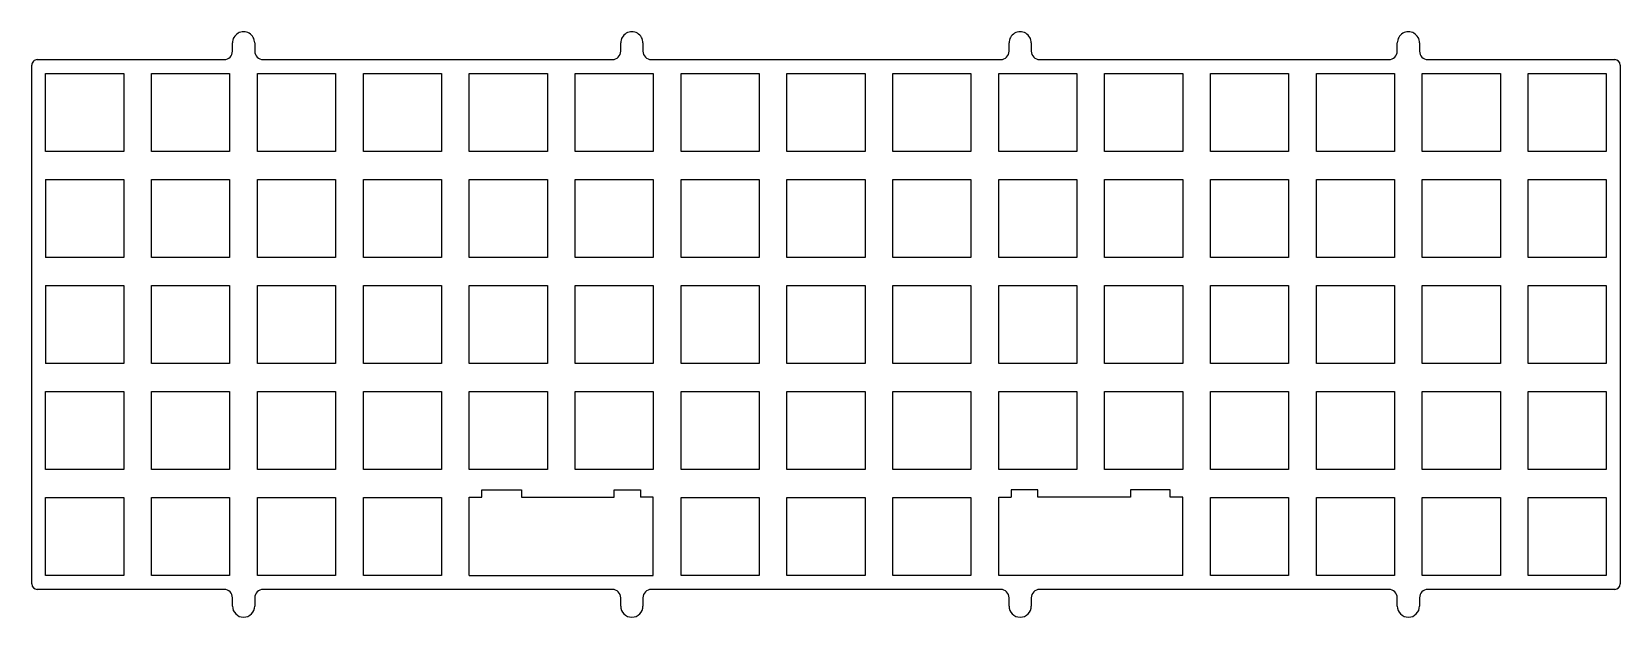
# Model space of a CAD drawing. Extents: x -8 to 278, y -148 to -43.
import ezdxf

# ---------------------------------------------------------------- set-up
doc = ezdxf.new("R2010")
doc.units = 0
doc.layers.add('BLACK', color=7, linetype='CONTINUOUS')

msp = doc.modelspace()

# ---------------------------------------------------------------- linework, layer by layer
at = {"layer": 'BLACK', "linetype": 'CONTINUOUS'}
for p, q in [((28.365, -46.735), (28.365, -45.235)), ((32.365, -45.235), (32.365, -46.735)), ((98.215, -46.735), (98.215, -45.235)), ((102.215, -45.235), (102.215, -46.735)), ((168.065, -46.735), (168.065, -45.235)), ((172.065, -45.235), (172.065, -46.735)), ((237.915, -46.735), (237.915, -45.235)), ((241.915, -45.235), (241.915, -46.735)), ((-6.734996, -48.234997), (26.865, -48.234997)), ((33.865, -48.234997), (96.715, -48.234997)), ((103.715, -48.234997), (166.565, -48.234997)), ((173.565, -48.234997), (236.415, -48.234997)), ((243.415, -48.234997), (277.015, -48.234997)), ((-7.735, -142.485), (-7.735, -49.235001)), ((-5.239088, -50.733473), (8.810287, -50.733473)), ((-5.239088, -64.782848), (-5.239088, -50.733473)), ((8.810287, -50.733473), (8.810287, -64.782848)), ((13.811051, -50.733532), (27.860426, -50.733532)), ((13.811051, -64.782907), (13.811051, -50.733532)), ((27.860426, -50.733532), (27.860426, -64.782907)), ((32.86119, -64.782966), (32.86119, -50.733591)), ((32.86119, -50.733591), (46.910565, -50.733591)), ((46.910565, -50.733591), (46.910565, -64.782966)), ((51.911329, -50.73365), (65.960704, -50.73365)), ((51.911329, -64.783025), (51.911329, -50.73365)), ((65.960704, -50.73365), (65.960704, -64.783025)), ((70.961468, -50.733709), (85.010843, -50.733709)), ((70.961468, -64.783084), (70.961468, -50.733709)), ((85.010843, -50.733709), (85.010843, -64.783084)), ((90.011607, -50.733768), (104.060982, -50.733768)), ((90.011607, -64.783143), (90.011607, -50.733768)), ((104.060982, -50.733768), (104.060982, -64.783143)), ((109.061746, -50.733827), (123.111121, -50.733827)), ((109.061746, -64.783202), (109.061746, -50.733827)), ((123.111121, -50.733827), (123.111121, -64.783202)), ((128.111885, -50.733886), (142.16126, -50.733886)), ((128.111885, -64.783261), (128.111885, -50.733886)), ((142.16126, -50.733886), (142.16126, -64.783261)), ((147.162024, -64.78332), (147.162024, -50.733945)), ((147.162024, -50.733945), (161.211399, -50.733945)), ((161.211399, -50.733945), (161.211399, -64.78332)), ((166.211396, -50.733591), (180.260771, -50.733591)), ((166.211396, -64.782966), (166.211396, -50.733591)), ((180.260771, -50.733591), (180.260771, -64.782966)), ((185.261535, -64.782907), (185.261535, -50.733532)), ((185.261535, -50.733532), (199.31091, -50.733532)), ((199.31091, -50.733532), (199.31091, -64.782907)), ((204.311674, -64.782848), (204.311674, -50.733473)), ((204.311674, -50.733473), (218.361049, -50.733473)), ((218.361049, -50.733473), (218.361049, -64.782848)), ((223.361813, -64.782789), (223.361813, -50.733414)), ((223.361813, -50.733414), (237.411188, -50.733414)), ((237.411188, -50.733414), (237.411188, -64.782789)), ((242.411952, -50.733355), (256.461327, -50.733355)), ((242.411952, -64.78273), (242.411952, -50.733355)), ((256.461327, -50.733355), (256.461327, -64.78273)), ((261.462091, -64.782671), (261.462091, -50.733296)), ((261.462091, -50.733296), (275.511466, -50.733296)), ((275.511466, -50.733296), (275.511466, -64.782671)), ((278.015, -49.235), (278.015, -142.485)), ((8.810287, -64.782848), (-5.239088, -64.782848)), ((27.860426, -64.782907), (13.811051, -64.782907)), ((46.910565, -64.782966), (32.86119, -64.782966)), ((65.960704, -64.783025), (51.911329, -64.783025)), ((85.010843, -64.783084), (70.961468, -64.783084)), ((104.060982, -64.783143), (90.011607, -64.783143)), ((123.111121, -64.783202), (109.061746, -64.783202)), ((142.16126, -64.783261), (128.111885, -64.783261)), ((161.211399, -64.78332), (147.162024, -64.78332)), ((180.260771, -64.782966), (166.211396, -64.782966)), ((199.31091, -64.782907), (185.261535, -64.782907)), ((218.361049, -64.782848), (204.311674, -64.782848)), ((237.411188, -64.782789), (223.361813, -64.782789)), ((256.461327, -64.78273), (242.411952, -64.78273)), ((275.511466, -64.782671), (261.462091, -64.782671)), ((-5.239088, -69.783553), (8.810287, -69.783553)), ((-5.239088, -69.783553), (-5.239088, -83.832928)), ((8.810287, -69.783553), (8.810287, -83.832928)), ((13.811051, -69.783612), (27.860426, -69.783612)), ((13.811051, -83.832987), (13.811051, -69.783612)), ((27.860426, -69.783612), (27.860426, -83.832987)), ((32.86119, -69.783671), (46.910565, -69.783671)), ((32.86119, -83.833046), (32.86119, -69.783671)), ((46.910565, -69.783671), (46.910565, -83.833046)), ((51.911329, -69.78373), (65.960704, -69.78373)), ((51.911329, -83.833105), (51.911329, -69.78373)), ((65.960704, -69.78373), (65.960704, -83.833105)), ((70.961468, -83.833164), (70.961468, -69.783789)), ((70.961468, -69.783789), (85.010843, -69.783789)), ((85.010843, -69.783789), (85.010843, -83.833164)), ((90.011607, -83.833223), (90.011607, -69.783848)), ((90.011607, -69.783848), (104.060982, -69.783848)), ((104.060982, -69.783848), (104.060982, -83.833223)), ((109.061746, -83.833282), (109.061746, -69.783907)), ((109.061746, -69.783907), (123.111121, -69.783907)), ((123.111121, -69.783907), (123.111121, -83.833282)), ((128.111885, -69.783966), (142.16126, -69.783966)), ((128.111885, -83.833341), (128.111885, -69.783966)), ((142.16126, -69.783966), (142.16126, -83.833341)), ((147.162024, -69.784025), (161.211399, -69.784025)), ((147.162024, -83.8334), (147.162024, -69.784025)), ((161.211399, -69.784025), (161.211399, -83.8334)), ((166.211396, -83.833046), (166.211396, -69.783671)), ((166.211396, -69.783671), (180.260771, -69.783671)), ((180.260771, -69.783671), (180.260771, -83.833046)), ((185.261535, -83.832987), (185.261535, -69.783612)), ((185.261535, -69.783612), (199.31091, -69.783612)), ((199.31091, -69.783612), (199.31091, -83.832987)), ((204.311674, -69.783553), (218.361049, -69.783553)), ((204.311674, -83.832928), (204.311674, -69.783553)), ((218.361049, -69.783553), (218.361049, -83.832928)), ((223.361813, -69.783494), (237.411188, -69.783494)), ((223.361813, -83.832869), (223.361813, -69.783494)), ((237.411188, -69.783494), (237.411188, -83.832869)), ((242.411952, -69.783435), (256.461327, -69.783435)), ((242.411952, -83.83281), (242.411952, -69.783435)), ((256.461327, -69.783435), (256.461327, -83.83281)), ((261.462091, -83.832751), (261.462091, -69.783376)), ((261.462091, -69.783376), (275.511466, -69.783376)), ((275.511466, -69.783376), (275.511466, -83.832751)), ((8.810287, -83.832928), (-5.239088, -83.832928)), ((27.860426, -83.832987), (13.811051, -83.832987)), ((46.910565, -83.833046), (32.86119, -83.833046)), ((65.960704, -83.833105), (51.911329, -83.833105)), ((85.010843, -83.833164), (70.961468, -83.833164)), ((104.060982, -83.833223), (90.011607, -83.833223)), ((123.111121, -83.833282), (109.061746, -83.833282)), ((142.16126, -83.833341), (128.111885, -83.833341)), ((161.211399, -83.8334), (147.162024, -83.8334)), ((180.260771, -83.833046), (166.211396, -83.833046)), ((199.31091, -83.832987), (185.261535, -83.832987)), ((218.361049, -83.832928), (204.311674, -83.832928)), ((237.411188, -83.832869), (223.361813, -83.832869)), ((256.461327, -83.83281), (242.411952, -83.83281)), ((275.511466, -83.832751), (261.462091, -83.832751)), ((-5.239088, -88.833633), (-5.239088, -102.883008)), ((-5.239088, -88.833633), (8.810287, -88.833633)), ((8.810287, -88.833633), (8.810287, -102.883008)), ((13.811051, -102.883067), (13.811051, -88.833692)), ((13.811051, -88.833692), (27.860426, -88.833692)), ((27.860426, -88.833692), (27.860426, -102.883067)), ((32.86119, -88.833751), (46.910565, -88.833751)), ((32.86119, -102.883126), (32.86119, -88.833751)), ((46.910565, -88.833751), (46.910565, -102.883126)), ((51.911329, -88.83381), (65.960704, -88.83381)), ((51.911329, -102.883185), (51.911329, -88.83381)), ((65.960704, -88.83381), (65.960704, -102.883185)), ((70.961468, -88.833869), (85.010843, -88.833869)), ((70.961468, -102.883244), (70.961468, -88.833869)), ((85.010843, -88.833869), (85.010843, -102.883244)), ((90.011607, -102.883303), (90.011607, -88.833928)), ((90.011607, -88.833928), (104.060982, -88.833928)), ((104.060982, -88.833928), (104.060982, -102.883303)), ((109.061746, -102.883362), (109.061746, -88.833987)), ((109.061746, -88.833987), (123.111121, -88.833987)), ((123.111121, -88.833987), (123.111121, -102.883362)), ((128.111885, -88.834046), (142.16126, -88.834046)), ((128.111885, -102.883421), (128.111885, -88.834046)), ((142.16126, -88.834046), (142.16126, -102.883421)), ((147.162024, -102.88348), (147.162024, -88.834105)), ((147.162024, -88.834105), (161.211399, -88.834105)), ((161.211399, -88.834105), (161.211399, -102.88348)), ((166.211396, -102.883126), (166.211396, -88.833751)), ((166.211396, -88.833751), (180.260771, -88.833751)), ((180.260771, -88.833751), (180.260771, -102.883126)), ((185.261535, -102.883067), (185.261535, -88.833692)), ((185.261535, -88.833692), (199.31091, -88.833692)), ((199.31091, -88.833692), (199.31091, -102.883067)), ((204.311674, -102.883008), (204.311674, -88.833633)), ((204.311674, -88.833633), (218.361049, -88.833633)), ((218.361049, -88.833633), (218.361049, -102.883008)), ((223.361813, -88.833574), (237.411188, -88.833574)), ((223.361813, -102.882949), (223.361813, -88.833574)), ((237.411188, -88.833574), (237.411188, -102.882949)), ((242.411952, -102.88289), (242.411952, -88.833515)), ((242.411952, -88.833515), (256.461327, -88.833515)), ((256.461327, -88.833515), (256.461327, -102.88289)), ((261.462091, -102.882831), (261.462091, -88.833456)), ((261.462091, -88.833456), (275.511466, -88.833456)), ((275.511466, -88.833456), (275.511466, -102.882831)), ((8.810287, -102.883008), (-5.239088, -102.883008)), ((27.860426, -102.883067), (13.811051, -102.883067)), ((46.910565, -102.883126), (32.86119, -102.883126)), ((65.960704, -102.883185), (51.911329, -102.883185)), ((85.010843, -102.883244), (70.961468, -102.883244)), ((104.060982, -102.883303), (90.011607, -102.883303)), ((123.111121, -102.883362), (109.061746, -102.883362)), ((142.16126, -102.883421), (128.111885, -102.883421)), ((161.211399, -102.88348), (147.162024, -102.88348)), ((180.260771, -102.883126), (166.211396, -102.883126)), ((199.31091, -102.883067), (185.261535, -102.883067)), ((218.361049, -102.883008), (204.311674, -102.883008)), ((237.411188, -102.882949), (223.361813, -102.882949)), ((256.461327, -102.88289), (242.411952, -102.88289)), ((275.511466, -102.882831), (261.462091, -102.882831)), ((-5.239088, -107.883713), (8.810287, -107.883713)), ((-5.239088, -121.933088), (-5.239088, -107.883713)), ((8.810287, -107.883713), (8.810287, -121.933088)), ((13.811051, -121.933147), (13.811051, -107.883772)), ((13.811051, -107.883772), (27.860426, -107.883772)), ((27.860426, -107.883772), (27.860426, -121.933147)), ((32.86119, -107.883831), (46.910565, -107.883831)), ((32.86119, -121.933206), (32.86119, -107.883831)), ((46.910565, -107.883831), (46.910565, -121.933206)), ((51.911329, -121.933265), (51.911329, -107.88389)), ((51.911329, -107.88389), (65.960704, -107.88389)), ((65.960704, -107.88389), (65.960704, -121.933265)), ((70.961468, -107.883949), (85.010843, -107.883949)), ((70.961468, -121.933324), (70.961468, -107.883949)), ((85.010843, -107.883949), (85.010843, -121.933324)), ((90.011607, -107.884008), (104.060982, -107.884008)), ((90.011607, -121.933383), (90.011607, -107.884008)), ((104.060982, -107.884008), (104.060982, -121.933383)), ((109.061746, -107.884067), (123.111121, -107.884067)), ((109.061746, -121.933442), (109.061746, -107.884067)), ((123.111121, -107.884067), (123.111121, -121.933442)), ((128.111885, -121.933501), (128.111885, -107.884126)), ((128.111885, -107.884126), (142.16126, -107.884126)), ((142.16126, -107.884126), (142.16126, -121.933501)), ((147.162024, -107.884185), (161.211399, -107.884185)), ((147.162024, -121.93356), (147.162024, -107.884185)), ((161.211399, -107.884185), (161.211399, -121.93356)), ((166.211396, -121.933206), (166.211396, -107.883831)), ((166.211396, -107.883831), (180.260771, -107.883831)), ((180.260771, -107.883831), (180.260771, -121.933206)), ((185.261535, -121.933147), (185.261535, -107.883772)), ((185.261535, -107.883772), (199.31091, -107.883772)), ((199.31091, -107.883772), (199.31091, -121.933147)), ((204.311674, -121.933088), (204.311674, -107.883713)), ((204.311674, -107.883713), (218.361049, -107.883713)), ((218.361049, -107.883713), (218.361049, -121.933088)), ((223.361813, -121.933029), (223.361813, -107.883654)), ((223.361813, -107.883654), (237.411188, -107.883654)), ((237.411188, -107.883654), (237.411188, -121.933029)), ((242.411952, -107.883595), (256.461327, -107.883595)), ((242.411952, -121.93297), (242.411952, -107.883595)), ((256.461327, -107.883595), (256.461327, -121.93297)), ((261.462091, -107.883536), (275.511466, -107.883536)), ((261.462091, -121.932911), (261.462091, -107.883536)), ((275.511466, -107.883536), (275.511466, -121.932911)), ((8.810287, -121.933088), (-5.239088, -121.933088)), ((27.860426, -121.933147), (13.811051, -121.933147)), ((46.910565, -121.933206), (32.86119, -121.933206)), ((65.960704, -121.933265), (51.911329, -121.933265)), ((85.010843, -121.933324), (70.961468, -121.933324)), ((104.060982, -121.933383), (90.011607, -121.933383)), ((123.111121, -121.933442), (109.061746, -121.933442)), ((142.16126, -121.933501), (128.111885, -121.933501)), ((161.211399, -121.93356), (147.162024, -121.93356)), ((180.260771, -121.933206), (166.211396, -121.933206)), ((199.31091, -121.933147), (185.261535, -121.933147)), ((218.361049, -121.933088), (204.311674, -121.933088)), ((237.411188, -121.933029), (223.361813, -121.933029)), ((256.461327, -121.93297), (242.411952, -121.93297)), ((275.511466, -121.932911), (261.462091, -121.932911)), ((73.223336, -126.921187), (73.223336, -125.611109)), ((73.223336, -125.611109), (80.367525, -125.611109)), ((80.367525, -125.611109), (80.367525, -126.921158)), ((97.03685, -126.921158), (97.036361, -125.61108)), ((97.036361, -125.61108), (101.798865, -125.61108)), ((101.798865, -125.61108), (101.798865, -126.921158)), ((168.474145, -125.611168), (168.474145, -126.921246)), ((173.236649, -125.611168), (168.474145, -125.611168)), ((173.23616, -126.921246), (173.236649, -125.611168)), ((189.905485, -125.611197), (189.905485, -126.921246)), ((197.049674, -125.611197), (189.905485, -125.611197)), ((197.049674, -126.921275), (197.049674, -125.611197)), ((-5.239324, -126.933528), (8.810051, -126.933528)), ((-5.239324, -140.982903), (-5.239324, -126.933528)), ((8.810051, -126.933528), (8.810051, -140.982903)), ((13.810815, -126.933587), (27.86019, -126.933587)), ((13.810815, -140.982962), (13.810815, -126.933587)), ((27.86019, -126.933587), (27.86019, -140.982962)), ((32.860954, -140.983021), (32.860954, -126.933646)), ((32.860954, -126.933646), (46.910329, -126.933646)), ((46.910329, -126.933646), (46.910329, -140.983021)), ((51.911093, -140.98308), (51.911093, -126.933705)), ((51.911093, -126.933705), (65.960468, -126.933705)), ((65.960468, -126.933705), (65.960468, -140.98308)), ((70.961232, -140.970592), (70.961232, -126.921158)), ((70.961548, -126.921158), (73.223336, -126.921187)), ((80.367525, -126.921158), (97.03685, -126.921158)), ((104.061538, -126.921158), (101.798865, -126.921158)), ((104.061062, -140.970504), (104.061062, -126.921158)), ((109.061746, -140.983522), (109.061746, -126.934147)), ((109.061746, -126.934147), (123.111121, -126.934147)), ((123.111121, -126.934147), (123.111121, -140.983522)), ((128.111885, -140.983581), (128.111885, -126.934206)), ((128.111885, -126.934206), (142.16126, -126.934206)), ((142.16126, -126.934206), (142.16126, -140.983581)), ((147.162024, -126.934265), (161.211399, -126.934265)), ((147.162024, -140.98364), (147.162024, -126.934265)), ((161.211399, -126.934265), (161.211399, -140.98364)), ((166.211472, -126.921246), (168.474145, -126.921246)), ((166.211948, -140.970592), (166.211948, -126.921246)), ((189.905485, -126.921246), (173.23616, -126.921246)), ((199.311462, -126.921246), (197.049674, -126.921275)), ((199.311778, -140.97068), (199.311778, -126.921246)), ((204.31191, -126.933528), (218.361285, -126.933528)), ((204.31191, -140.982903), (204.31191, -126.933528)), ((218.361285, -126.933528), (218.361285, -140.982903)), ((223.362049, -126.933469), (237.411424, -126.933469)), ((223.362049, -140.982844), (223.362049, -126.933469)), ((237.411424, -126.933469), (237.411424, -140.982844)), ((242.412188, -140.982785), (242.412188, -126.93341)), ((242.412188, -126.93341), (256.461563, -126.93341)), ((256.461563, -126.93341), (256.461563, -140.982785)), ((261.462327, -140.982726), (261.462327, -126.933351)), ((261.462327, -126.933351), (275.511702, -126.933351)), ((275.511702, -126.933351), (275.511702, -140.982726)), ((8.810051, -140.982903), (-5.239324, -140.982903)), ((27.86019, -140.982962), (13.810815, -140.982962)), ((46.910329, -140.983021), (32.860954, -140.983021)), ((65.960468, -140.98308), (51.911093, -140.98308)), ((70.961548, -140.970504), (104.061062, -140.970504)), ((123.111121, -140.983522), (109.061746, -140.983522)), ((142.16126, -140.983581), (128.111885, -140.983581)), ((161.211399, -140.98364), (147.162024, -140.98364)), ((199.311462, -140.970592), (166.211948, -140.970592)), ((218.361285, -140.982903), (204.31191, -140.982903)), ((237.411424, -140.982844), (223.362049, -140.982844)), ((256.461563, -140.982785), (242.412188, -140.982785)), ((275.511702, -140.982726), (261.462327, -140.982726)), ((26.865, -143.484997), (-6.735, -143.484997)), ((28.365, -146.485), (28.365, -144.985)), ((32.365, -144.985), (32.365, -146.485)), ((96.715, -143.484997), (33.865, -143.484997)), ((98.215, -146.485), (98.215, -144.985)), ((102.215, -144.985), (102.215, -146.485)), ((166.565, -143.484997), (103.715, -143.484997)), ((168.065, -146.485), (168.065, -144.985)), ((172.065, -144.985), (172.065, -146.485)), ((236.415, -143.484997), (173.565, -143.484997)), ((237.915, -146.485), (237.915, -144.985)), ((241.915, -144.985), (241.915, -146.485)), ((277.015, -143.484997), (243.415, -143.484997))]:
    msp.add_line(p, q, dxfattribs=at)
at = {"layer": 'BLACK'}
for centre, radius, start, end in [((30.365, -45.234997), 2, -360.00008594, -179.99991406), ((100.215, -45.234997), 2, -360.00008594, -179.99991406), ((170.065, -45.234997), 2, -360.00008594, -179.99991406), ((239.915, -45.234997), 2, -360.00008594, -179.99991406), ((-6.734997, -49.235), 1.000003, -270.0000573, -179.9999427), ((26.865, -46.735), 1.5, -90, 0), ((33.865, -46.735), 1.499997, -180, -90), ((96.715, -46.735), 1.5, -90, 0), ((103.715, -46.735), 1.499997, -180, -90), ((166.565, -46.735), 1.5, -90, 0), ((173.565, -46.735), 1.499997, -180, -90), ((236.415, -46.735), 1.5, -90, 0), ((243.415, -46.735), 1.499997, -180, -90), ((277.015, -49.235), 1.000003, 0, 90), ((-6.734999, -142.484996), 1.000001, -179.99977082, -90.0000573), ((277.015, -142.485), 1, -90, 0), ((26.865, -144.985), 1.500003, 0, 90), ((33.865, -144.985), 1.5, 90, 180), ((96.715, -144.985), 1.500003, 0, 90), ((103.715, -144.985), 1.5, 90, 180), ((166.565, -144.985), 1.500003, 0, 90), ((173.565, -144.985), 1.5, 90, 180), ((236.415, -144.985), 1.500003, 0, 90), ((243.415, -144.985), 1.5, 90, 180), ((30.365, -146.484997), 2, -179.99991406, -0.00008594), ((100.215, -146.484997), 2, -179.99991406, -0.00008594), ((170.065, -146.484997), 2, -179.99991406, -0.00008594), ((239.915, -146.484997), 2, -179.99991406, -0.00008594)]:
    msp.add_arc(centre, radius, start, end, dxfattribs=at)

doc.saveas('drawing.dxf')
